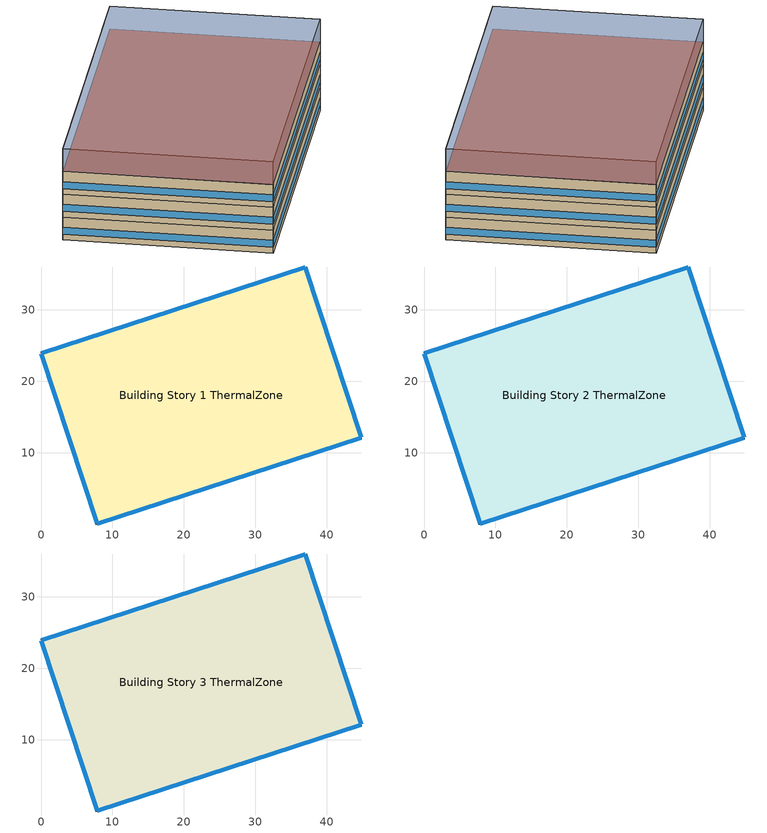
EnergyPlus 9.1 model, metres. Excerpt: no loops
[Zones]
Building Story 1 ThermalZone
 floor ground (Typical Insulated Carpeted 8in Slab Floor): 44.87,12.12 7.88,0 0,23.88 36.99,35.99 z0
 wall outside (Typical Insulated Steel Framed Exterior Wall R-20.41): 7.88,0 44.87,12.12 36.99,35.99 0,23.88 7.88,0 z0:3
 window (U 0.48 SHGC 0.40 Dbl Ref-D Clr 6mm/13mm): 7.9,0.01 44.84,12.11 / 0.01,23.86 7.87,0.02 / 36.97,35.99 0.02,23.89 / 44.86,12.14 37,35.97 z0.76:1.66
 roof outside (Typical Wood Joist Attic Floor R-47.62): 36.99,35.99 0,23.88 7.88,0 44.87,12.12 z3
Building Story 2 ThermalZone
 floor adiabatic (Typical Interior Floor): 44.87,12.12 7.88,0 0,23.88 36.99,35.99 z3
 wall outside (Typical Insulated Steel Framed Exterior Wall R-20.41): 36.99,35.99 0,23.88 7.88,0 44.87,12.12 36.99,35.99 z3:6
 window (U 0.48 SHGC 0.40 Dbl Ref-D Clr 6mm/13mm): 36.97,35.99 0.02,23.89 / 44.86,12.14 37,35.97 / 7.9,0.01 44.84,12.11 / 0.01,23.86 7.87,0.02 z3.76:4.66
 ceiling adiabatic (Typical Interior Ceiling): 36.99,35.99 0,23.88 7.88,0 44.87,12.12 z6
Building Story 3 ThermalZone
 floor adiabatic (Typical Insulated Carpeted 8in Slab Floor): 44.87,12.12 7.88,0 0,23.88 36.99,35.99 z6
 wall outside (Typical Insulated Steel Framed Exterior Wall R-20.41): 7.88,0 44.87,12.12 36.99,35.99 0,23.88 7.88,0 z6:9
 window (U 0.48 SHGC 0.40 Dbl Ref-D Clr 6mm/13mm): 7.9,0.01 44.84,12.11 / 0.01,23.86 7.87,0.02 / 36.97,35.99 0.02,23.89 / 44.86,12.14 37,35.97 z6.76:7.66
 roof outside (Typical Wood Joist Attic Floor R-47.62): 36.99,35.99 0,23.88 7.88,0 44.87,12.12 z9
shading: 44.87,12.12 36.99,35.99 / 36.99,35.99 0,23.88 / 0,23.88 7.88,0 / 7.88,0 44.87,12.12 z0:12; 44.87,12.12 36.99,35.99 / 36.99,35.99 0,23.88 / 0,23.88 7.88,0 / 7.88,0 44.87,12.12 z0:9; 7.88,0 44.87,12.12 / 44.87,12.12 36.99,35.99 / 36.99,35.99 0,23.88 / 0,23.88 7.88,0 z0:3; 36.99,35.99 0,23.88 7.88,0 44.87,12.12 z12; 44.87,12.12 7.88,0 0,23.88 36.99,35.99 z0; 36.99,35.99 0,23.88 7.88,0 44.87,12.12 z9; 44.87,12.12 7.88,0 0,23.88 36.99,35.99 z0; 44.87,12.12 7.88,0 0,23.88 36.99,35.99 z0; 36.99,35.99 0,23.88 7.88,0 44.87,12.12 z3
[Building]
Restaurant 12: Terrain=City
[Site:Location]
Buffalo Niagara Intl Ap_NY_USA: Latitude {deg}=42.8134; Longitude {deg}=-78.8492; Time Zone {hr}=-5; Elevation {m}=215
[Site:GroundTemperature:BuildingSurface]
20.26, 20.16, 20.19, 20.28, 20.39, 22.7, 23.12, 23.23, 23.27, 20.97, 20.62, 20.41
[Site:WaterMainsTemperature]
Calculation Method=Correlation; Annual Average Outdoor Air Temperature {C}=8.96667; Maximum Difference In Monthly Average Outdoor Air Temperatures {deltaC}=26.2
[SizingPeriod:DesignDay] Day of Month=21; Dry-Bulb Temperature Range Modifier Type=DefaultMultipliers; Humidity Condition Type=Wetbulb; Barometric Pressure {Pa}=98769; Rain Indicator=No; Snow Indicator=No; Daylight Saving Time Indicator=No
Name | Month | Day Type | Maximum Dry-Bulb Temperature {C} | Daily Dry-Bulb Temperature Range {deltaC} | Wetbulb or DewPoint at Maximum Dry-Bulb {C} | Wind Speed {m/s} | Wind Direction {deg} | Solar Model Indicator | ASHRAE Clear Sky Optical Depth for Beam Irradiance (taub) | ASHRAE Clear Sky Optical Depth for Diffuse Irradiance (taud) | Sky Clearness
Buffalo Niagara Intl Ap Ann Clg .4% Condns DB=>MWB 1 | 7 | SummerDesignDay | 30.3 | 9.3 | 21.8 | 5.7 | 240 | ASHRAETau | 0.462 | 2.001
Buffalo Niagara Intl Ap Ann Clg .4% Condns WB=>MDB 1 | 7 | SummerDesignDay | 27.8 | 9.3 | 23.8 | 5.7 | 240 | ASHRAETau | 0.462 | 2.001
Buffalo Niagara Intl Ap Ann Htg 99.6% Condns DB 1 | 1 | WinterDesignDay | -16.3 | 0 | -16.3 | 5.1 | 270 | ASHRAEClearSky |  |  | 0
[Material] Thermal Absorptance=0.9
Name | Roughness | Thickness {m} | Conductivity {W/m-K} | Density {kg/m3} | Specific Heat {J/kg-K} | Solar Absorptance | Visible Absorptance
100mm Normalweight concrete floor | MediumRough | 0.1016 | 2.31045 | 2322 | 832.557 | 0 | 0
25mm Stucco | Smooth | 0.0254 | 0.72 | 1856 | 840 | 0.7 | 0.7
5/8 in. Gypsum Board | MediumSmooth | 0.0159 | 0.16 | 800 | 1090 | 0.7 | 0.7
8 in. Normalweight Concrete Floor | MediumRough | 0.2032 | 2.31 | 2322 | 832 | 0.7 | 0.7
Std Wood 6inch 1; Std Wood 6inch 2 | MediumSmooth | 0.15 | 0.12 | 540 | 1210 | 0.7 | 0.7
[Material:NoMass] Roughness=Smooth; Thermal Absorptance=0.9; Solar Absorptance=0.7
Name | Thermal Resistance {m2-K/W} | Visible Absorptance
CP02 CARPET PAD; Typical Carpet Pad | 0.21648 | 0.8
Typical Insulation R-18.23 | 3.21036 | 0.7
Typical Insulation R-45.98 | 8.09839 | 0.7
[WindowMaterial:Gas]
AIR 13MM: Gas Type=Air; Thickness {m}=0.0127
[WindowMaterial:Glazing] Optical Data Type=SpectralAverage; Thickness {m}=0.006; Infrared Transmittance at Normal Incidence=0; Front Side Infrared Hemispherical Emissivity=0.84; Conductivity {W/m-K}=0.9; Dirt Correction Factor for Solar and Visible Transmittance=1; Solar Diffusing=No
Name | Solar Transmittance at Normal Incidence | Front Side Solar Reflectance at Normal Incidence | Back Side Solar Reflectance at Normal Incidence | Visible Transmittance at Normal Incidence | Front Side Visible Reflectance at Normal Incidence | Back Side Visible Reflectance at Normal Incidence | Back Side Infrared Hemispherical Emissivity
CLEAR 6MM | 0.775 | 0.071 | 0.071 | 0.881 | 0.08 | 0.08 | 0.84
REF D CLEAR 6MM | 0.429 | 0.308 | 0.379 | 0.334 | 0.453 | 0.505 | 0.82
[Construction]
InteriorFurnishings 1: Std Wood 6inch 1
InteriorFurnishings 2: Std Wood 6inch 2
Typical Insulated Carpeted 8in Slab Floor: 8 in. Normalweight Concrete Floor, Typical Carpet Pad
Typical Insulated Steel Framed Exterior Wall R-20.41: 25mm Stucco, 5/8 in. Gypsum Board, Typical Insulation R-18.23, 5/8 in. Gypsum Board
Typical Interior Ceiling: CP02 CARPET PAD, 100mm Normalweight concrete floor
Typical Interior Floor: 100mm Normalweight concrete floor, CP02 CARPET PAD
Typical Wood Joist Attic Floor R-47.62: 5/8 in. Gypsum Board, Typical Insulation R-45.98
U 0.48 SHGC 0.40 Dbl Ref-D Clr 6mm/13mm: REF D CLEAR 6MM, AIR 13MM, CLEAR 6MM
[Zone]
Building Story 1 ThermalZone; Building Story 2 ThermalZone; Building Story 3 ThermalZone
[InternalMass]
Name | Construction | Zone | Surface Area {m2}
Building Story 1 Space Mass | InteriorFurnishings 2 | Building Story 1 ThermalZone | 1957.53
Building Story 2 Space Mass | InteriorFurnishings 2 | Building Story 2 ThermalZone | 1957.53
Building Story 3 Space Mass | InteriorFurnishings 2 | Building Story 3 ThermalZone | 1957.53
Building Story 1 Space FullServiceRestaurant Dining A  - Story Ground Mass; Building Story 1 Space FullServiceRestaurant Dining C  - Story Ground Mass | InteriorFurnishings 1 | Building Story 1 ThermalZone | 51.9367
Building Story 1 Space FullServiceRestaurant Dining B  - Story Ground Mass | InteriorFurnishings 1 | Building Story 1 ThermalZone | 251.614
Building Story 1 Space FullServiceRestaurant Kitchen A  - Story Ground Mass; Building Story 1 Space FullServiceRestaurant Kitchen C  - Story Ground Mass | InteriorFurnishings 1 | Building Story 1 ThermalZone | 192.274
Building Story 1 Space FullServiceRestaurant Kitchen A end_a - Story Ground Mass; Building Story 1 Space FullServiceRestaurant Kitchen C end_a - Story Ground Mass | InteriorFurnishings 1 | Building Story 1 ThermalZone | 41.7839
Building Story 1 Space FullServiceRestaurant Kitchen B  - Story Ground Mass | InteriorFurnishings 1 | Building Story 1 ThermalZone | 931.498
Building Story 1 Space FullServiceRestaurant Kitchen B end_a - Story Ground Mass | InteriorFurnishings 1 | Building Story 1 ThermalZone | 202.427
Building Story 2 Space FullServiceRestaurant Dining A  - Story Mid Mass; Building Story 2 Space FullServiceRestaurant Dining B end_a - Story Mid Mass; Building Story 2 Space FullServiceRestaurant Dining B end_b - Story Mid Mass; Building Story 2 Space FullServiceRestaurant Dining C  - Story Mid Mass | InteriorFurnishings 1 | Building Story 2 ThermalZone | 202.427
Building Story 2 Space FullServiceRestaurant Dining A end_a - Story Mid Mass; Building Story 2 Space FullServiceRestaurant Dining A end_b - Story Mid Mass; Building Story 2 Space FullServiceRestaurant Dining C end_a - Story Mid Mass; Building Story 2 Space FullServiceRestaurant Dining C end_b - Story Mid Mass | InteriorFurnishings 1 | Building Story 2 ThermalZone | 41.7839
Building Story 2 Space FullServiceRestaurant Dining B  - Story Mid Mass | InteriorFurnishings 1 | Building Story 2 ThermalZone | 980.684
Building Story 3 Space FullServiceRestaurant Dining A  - Story Top Mass; Building Story 3 Space FullServiceRestaurant Dining B end_a - Story Top Mass; Building Story 3 Space FullServiceRestaurant Dining B end_b - Story Top Mass; Building Story 3 Space FullServiceRestaurant Dining C  - Story Top Mass | InteriorFurnishings 1 | Building Story 3 ThermalZone | 202.427
Building Story 3 Space FullServiceRestaurant Dining A end_a - Story Top Mass; Building Story 3 Space FullServiceRestaurant Dining A end_b - Story Top Mass; Building Story 3 Space FullServiceRestaurant Dining C end_a - Story Top Mass; Building Story 3 Space FullServiceRestaurant Dining C end_b - Story Top Mass | InteriorFurnishings 1 | Building Story 3 ThermalZone | 41.7839
Building Story 3 Space FullServiceRestaurant Dining B  - Story Top Mass | InteriorFurnishings 1 | Building Story 3 ThermalZone | 980.684
[Daylighting:Controls] Lighting Control Type=Stepped; Minimum Input Power Fraction for Continuous or ContinuousOff Dimming Control=0.3; Minimum Light Output Fraction for Continuous or ContinuousOff Dimming Control=0.2; Number of Stepped Control Steps=3; Probability Lighting will be Reset When Needed in Manual Stepped Control=1; Glare Calculation Azimuth Angle of View Direction Clockwise from Zone y-Axis {deg}=-0; Maximum Allowable Discomfort Glare Index=22; Fraction of Zone Controlled by Reference Point 1=0.206
Name | Zone | Glare Calculation Daylighting Reference Point | Daylighting Reference Point Name 1 | Illuminance Setpoint at Reference Point 1 {lux} | Daylighting Reference Point Name 2 | Fraction of Zone Controlled by Reference Point 2 | Illuminance Setpoint at Reference Point 2 {lux}
Building Story 1 ThermalZone DaylightingControls | Building Story 1 ThermalZone | Building Story 1 Space Daylt Sensor 1 | Building Story 1 Space Daylt Sensor 1 | 375 | Building Story 1 Space Daylt Sensor 2 | 0.462 | 375
Building Story 2 ThermalZone DaylightingControls | Building Story 2 ThermalZone | Building Story 2 Space Daylt Sensor 1 | Building Story 2 Space Daylt Sensor 1 | 300 | Building Story 2 Space Daylt Sensor 2 | 0.324 | 300
Building Story 3 ThermalZone DaylightingControls | Building Story 3 ThermalZone | Building Story 3 Space Daylt Sensor 1 | Building Story 3 Space Daylt Sensor 1 | 300 | Building Story 3 Space Daylt Sensor 2 | 0.192 | 300
[AvailabilityManager:NightCycle] Applicability Schedule=Always On Discrete; Control Type=CycleOnAny; Thermostat Tolerance {deltaC}=1; Cycling Run Time Control Type=FixedRunTime; Cycling Run Time {s}=1800
Name | Fan Schedule
Availability Manager Night Cycle 1 | Building Story 1 ThermalZone PSZ-AC Occ Sch
Availability Manager Night Cycle 2 | Building Story 2 ThermalZone PSZ-AC Occ Sch
Availability Manager Night Cycle 3 | Building Story 3 ThermalZone PSZ-AC Occ Sch
[AvailabilityManager:Scheduled] Schedule=Always On Discrete
Building Story 1 ThermalZone PSZ-AC OA System Availability Manager; Building Story 2 ThermalZone PSZ-AC OA System Availability Manager; Building Story 3 ThermalZone PSZ-AC OA System Availability Manager
[Exterior:Lights] Control Option=AstronomicalClock
Name | Schedule | Design Level {W}
Building Facades | Schedule Ruleset 1 | 616.016
Main Entries; Other Doors | Schedule Ruleset 2 | 252.984
Parking Areas and Drives | Schedule Ruleset 2 | 12807.3
[EnergyManagementSystem:Sensor] Output:Variable or Output:Meter Index Key=Environment
Name | Output:Variable or Output:Meter
Mains_Water_Temp_Sen | Site Mains Water Temperature
OAT; OAT_1; OAT_2 | Site Outdoor Air Drybulb Temperature
[EnergyManagementSystem:Actuator] Actuated Component Control Type=Schedule Value
Name | Actuated Component Unique | Actuated Component Type
BuildingStory1ThermalZonePSZACClgSch0 | RestaurantSitDown CLGSETP_KITCHEN_SCH_NO_OPTIMUM | Schedule:Year
BuildingStory1ThermalZonePSZACHtgSch0 | RestaurantSitDown HTGSETP_KITCHEN_SCH_NO_OPTIMUM | Schedule:Year
BuildingStory2ThermalZonePSZACClgSch0; BuildingStory3ThermalZonePSZACClgSch0 | RestaurantSitDown CLGSETP_SCH_NO_OPTIMUM | Schedule:Year
BuildingStory2ThermalZonePSZACHtgSch0; BuildingStory3ThermalZonePSZACHtgSch0 | RestaurantSitDown HTGSETP_SCH_NO_OPTIMUM | Schedule:Year
Mains_Water_Temp_Act | Mains Water Temperature | Schedule:Constant
[EnergyManagementSystem:Program]
BuildingStory1ThermalZonePSZACOptimumStartProg0: IF DaylightSavings==0 && DayOfWeek>1 && Hour==5 && OAT<23.9 && OAT>1.7; SET BuildingStory1ThermalZonePSZACClgSch0 = 29.4; SET BuildingStory1ThermalZonePSZACHtgSch0 = 15.6; ELSEIF DaylightSavings==0 && DayOfWeek==1 && Hour==7 && OAT<23.9 && OAT>1.7; SET BuildingStory1ThermalZonePSZACClgSch0 = 29.4; SET BuildingStory1ThermalZonePSZACHtgSch0 = 15.6; ELSEIF DaylightSavings==1 && DayOfWeek>1 && Hour==4 && OAT<23.9 && OAT>1.7; SET BuildingStory1ThermalZonePSZACClgSch0 = 29.4; SET BuildingStory1ThermalZonePSZACHtgSch0 = 15.6; ELSEIF DaylightSavings==1 && DayOfWeek==1 && Hour==6 && OAT<23.9 && OAT>1.7; SET BuildingStory1ThermalZonePSZACClgSch0 = 29.4; SET BuildingStory1ThermalZonePSZACHtgSch0 = 15.6; ELSE; SET BuildingStory1ThermalZonePSZACClgSch0 = NULL; SET BuildingStory1ThermalZonePSZACHtgSch0 = NULL; ENDIF
BuildingStory2ThermalZonePSZACOptimumStartProg0: IF DaylightSavings==0 && DayOfWeek>1 && Hour==5 && OAT_1<23.9 && OAT_1>1.7; SET BuildingStory2ThermalZonePSZACClgSch0 = 29.4; SET BuildingStory2ThermalZonePSZACHtgSch0 = 15.6; ELSEIF DaylightSavings==0 && DayOfWeek==1 && Hour==7 && OAT_1<23.9 && OAT_1>1.7; SET BuildingStory2ThermalZonePSZACClgSch0 = 29.4; SET BuildingStory2ThermalZonePSZACHtgSch0 = 15.6; ELSEIF DaylightSavings==1 && DayOfWeek>1 && Hour==4 && OAT_1<23.9 && OAT_1>1.7; SET BuildingStory2ThermalZonePSZACClgSch0 = 29.4; SET BuildingStory2ThermalZonePSZACHtgSch0 = 15.6; ELSEIF DaylightSavings==1 && DayOfWeek==1 && Hour==6 && OAT_1<23.9 && OAT_1>1.7; SET BuildingStory2ThermalZonePSZACClgSch0 = 29.4; SET BuildingStory2ThermalZonePSZACHtgSch0 = 15.6; ELSE; SET BuildingStory2ThermalZonePSZACClgSch0 = NULL; SET BuildingStory2ThermalZonePSZACHtgSch0 = NULL; ENDIF
BuildingStory3ThermalZonePSZACOptimumStartProg0: IF DaylightSavings==0 && DayOfWeek>1 && Hour==5 && OAT_2<23.9 && OAT_2>1.7; SET BuildingStory3ThermalZonePSZACClgSch0 = 29.4; SET BuildingStory3ThermalZonePSZACHtgSch0 = 15.6; ELSEIF DaylightSavings==0 && DayOfWeek==1 && Hour==7 && OAT_2<23.9 && OAT_2>1.7; SET BuildingStory3ThermalZonePSZACClgSch0 = 29.4; SET BuildingStory3ThermalZonePSZACHtgSch0 = 15.6; ELSEIF DaylightSavings==1 && DayOfWeek>1 && Hour==4 && OAT_2<23.9 && OAT_2>1.7; SET BuildingStory3ThermalZonePSZACClgSch0 = 29.4; SET BuildingStory3ThermalZonePSZACHtgSch0 = 15.6; ELSEIF DaylightSavings==1 && DayOfWeek==1 && Hour==6 && OAT_2<23.9 && OAT_2>1.7; SET BuildingStory3ThermalZonePSZACClgSch0 = 29.4; SET BuildingStory3ThermalZonePSZACHtgSch0 = 15.6; ELSE; SET BuildingStory3ThermalZonePSZACClgSch0 = NULL; SET BuildingStory3ThermalZonePSZACHtgSch0 = NULL; ENDIF
Mains_Water_Prg: SET Mains_Water_Temp_Act = Mains_Water_Temp_Sen
[EnergyManagementSystem:ProgramCallingManager]
BuildingStory1ThermalZonePSZACOptimumStartCallingManager0: BeginTimestepBeforePredictor; BuildingStory1ThermalZonePSZACOptimumStartProg0
BuildingStory2ThermalZonePSZACOptimumStartCallingManager0: BeginTimestepBeforePredictor; BuildingStory2ThermalZonePSZACOptimumStartProg0
BuildingStory3ThermalZonePSZACOptimumStartCallingManager0: BeginTimestepBeforePredictor; BuildingStory3ThermalZonePSZACOptimumStartProg0
Mains_Water_Prg_Mgr: BeginTimestepBeforePredictor; Mains_Water_Prg
[Schedule:Day:Interval]
RestaurantSitDown HTGSETP_KITCHEN_SCH_NO_OPTIMUM Default|Sat|Wkdy Day; RestaurantSitDown HTGSETP_KITCHEN_SCH_NO_OPTIMUM Default: No, 01:00, 19, 04:00, 15.6, 24:00, 19
RestaurantSitDown HTGSETP_KITCHEN_SCH_NO_OPTIMUM Summer Design Day; RestaurantSitDown HTGSETP_SCH_NO_OPTIMUM Summer Design Day: No, 24:00, 15.6
RestaurantSitDown HTGSETP_KITCHEN_SCH_NO_OPTIMUM Winter Design Day: No, 24:00, 19
RestaurantSitDown CLGSETP_KITCHEN_SCH_NO_OPTIMUM Default|Sat|Wkdy Day; RestaurantSitDown CLGSETP_KITCHEN_SCH_NO_OPTIMUM Default: No, 01:00, 26, 04:00, 30, 24:00, 26
RestaurantSitDown CLGSETP_KITCHEN_SCH_NO_OPTIMUM Summer Design Day: No, 01:00, 26, 05:00, 30, 06:00, 28, 24:00, 26
RestaurantSitDown CLGSETP_KITCHEN_SCH_NO_OPTIMUM Winter Design Day; RestaurantSitDown CLGSETP_SCH_NO_OPTIMUM Winter Design Day: No, 24:00, 30
Building Story 1 ThermalZone PSZ-AC Occ Sch Default; Building Story 2 ThermalZone PSZ-AC Occ Sch Default; Building Story 3 ThermalZone PSZ-AC Occ Sch Default: No, 07:00, 0, 24:00, 1
Building Story 1 ThermalZone PSZ-AC Occ Sch Summer Design Day; Building Story 1 ThermalZone PSZ-AC Occ Sch Winter Design Day; Building Story 2 ThermalZone PSZ-AC Occ Sch Summer Design Day; Building Story 2 ThermalZone PSZ-AC Occ Sch Winter Design Day; Building Story 3 ThermalZone PSZ-AC Occ Sch Summer Design Day; Building Story 3 ThermalZone PSZ-AC Occ Sch Winter Design Day: No, 24:00, 1
RestaurantSitDown HTGSETP_SCH_NO_OPTIMUM Default|Sat|Wkdy Day; RestaurantSitDown HTGSETP_SCH_NO_OPTIMUM Default: No, 04:00, 15.6, 24:00, 21
RestaurantSitDown HTGSETP_SCH_NO_OPTIMUM Winter Design Day: No, 24:00, 21
RestaurantSitDown CLGSETP_SCH_NO_OPTIMUM Default|Sat|Wkdy Day; RestaurantSitDown CLGSETP_SCH_NO_OPTIMUM Default: No, 04:00, 30, 24:00, 24
RestaurantSitDown CLGSETP_SCH_NO_OPTIMUM Summer Design Day: No, 05:00, 30, 06:00, 26, 24:00, 24
Schedule Day 17: No, 06:00, 0, 24:00, 1
Schedule Day 18: No, 06:00, 0.7, 24:00, 1
[Schedule:Week:Daily]
RestaurantSitDown HTGSETP_KITCHEN_SCH_NO_OPTIMUM Week Rule - Jan1-Jan5: RestaurantSitDown HTGSETP_KITCHEN_SCH_NO_OPTIMUM Default, RestaurantSitDown HTGSETP_KITCHEN_SCH_NO_OPTIMUM Default, RestaurantSitDown HTGSETP_KITCHEN_SCH_NO_OPTIMUM Default|Sat|Wkdy Day, RestaurantSitDown HTGSETP_KITCHEN_SCH_NO_OPTIMUM Default|Sat|Wkdy Day, RestaurantSitDown HTGSETP_KITCHEN_SCH_NO_OPTIMUM Default|Sat|Wkdy Day, RestaurantSitDown HTGSETP_KITCHEN_SCH_NO_OPTIMUM Default|Sat|Wkdy Day, RestaurantSitDown HTGSETP_KITCHEN_SCH_NO_OPTIMUM Default|Sat|Wkdy Day, RestaurantSitDown HTGSETP_KITCHEN_SCH_NO_OPTIMUM Default, RestaurantSitDown HTGSETP_KITCHEN_SCH_NO_OPTIMUM Summer Design Day, RestaurantSitDown HTGSETP_KITCHEN_SCH_NO_OPTIMUM Winter Design Day, RestaurantSitDown HTGSETP_KITCHEN_SCH_NO_OPTIMUM Default, RestaurantSitDown HTGSETP_KITCHEN_SCH_NO_OPTIMUM Default
RestaurantSitDown HTGSETP_KITCHEN_SCH_NO_OPTIMUM Week Rule - Jan6-Dec31: RestaurantSitDown HTGSETP_KITCHEN_SCH_NO_OPTIMUM Default, RestaurantSitDown HTGSETP_KITCHEN_SCH_NO_OPTIMUM Default|Sat|Wkdy Day, RestaurantSitDown HTGSETP_KITCHEN_SCH_NO_OPTIMUM Default|Sat|Wkdy Day, RestaurantSitDown HTGSETP_KITCHEN_SCH_NO_OPTIMUM Default|Sat|Wkdy Day, RestaurantSitDown HTGSETP_KITCHEN_SCH_NO_OPTIMUM Default|Sat|Wkdy Day, RestaurantSitDown HTGSETP_KITCHEN_SCH_NO_OPTIMUM Default|Sat|Wkdy Day, RestaurantSitDown HTGSETP_KITCHEN_SCH_NO_OPTIMUM Default|Sat|Wkdy Day, RestaurantSitDown HTGSETP_KITCHEN_SCH_NO_OPTIMUM Default, RestaurantSitDown HTGSETP_KITCHEN_SCH_NO_OPTIMUM Summer Design Day, RestaurantSitDown HTGSETP_KITCHEN_SCH_NO_OPTIMUM Winter Design Day, RestaurantSitDown HTGSETP_KITCHEN_SCH_NO_OPTIMUM Default, RestaurantSitDown HTGSETP_KITCHEN_SCH_NO_OPTIMUM Default
RestaurantSitDown CLGSETP_KITCHEN_SCH_NO_OPTIMUM Week Rule - Jan1-Jan5: RestaurantSitDown CLGSETP_KITCHEN_SCH_NO_OPTIMUM Default, RestaurantSitDown CLGSETP_KITCHEN_SCH_NO_OPTIMUM Default, RestaurantSitDown CLGSETP_KITCHEN_SCH_NO_OPTIMUM Default|Sat|Wkdy Day, RestaurantSitDown CLGSETP_KITCHEN_SCH_NO_OPTIMUM Default|Sat|Wkdy Day, RestaurantSitDown CLGSETP_KITCHEN_SCH_NO_OPTIMUM Default|Sat|Wkdy Day, RestaurantSitDown CLGSETP_KITCHEN_SCH_NO_OPTIMUM Default|Sat|Wkdy Day, RestaurantSitDown CLGSETP_KITCHEN_SCH_NO_OPTIMUM Default|Sat|Wkdy Day, RestaurantSitDown CLGSETP_KITCHEN_SCH_NO_OPTIMUM Default, RestaurantSitDown CLGSETP_KITCHEN_SCH_NO_OPTIMUM Summer Design Day, RestaurantSitDown CLGSETP_KITCHEN_SCH_NO_OPTIMUM Winter Design Day, RestaurantSitDown CLGSETP_KITCHEN_SCH_NO_OPTIMUM Default, RestaurantSitDown CLGSETP_KITCHEN_SCH_NO_OPTIMUM Default
RestaurantSitDown CLGSETP_KITCHEN_SCH_NO_OPTIMUM Week Rule - Jan6-Dec31: RestaurantSitDown CLGSETP_KITCHEN_SCH_NO_OPTIMUM Default, RestaurantSitDown CLGSETP_KITCHEN_SCH_NO_OPTIMUM Default|Sat|Wkdy Day, RestaurantSitDown CLGSETP_KITCHEN_SCH_NO_OPTIMUM Default|Sat|Wkdy Day, RestaurantSitDown CLGSETP_KITCHEN_SCH_NO_OPTIMUM Default|Sat|Wkdy Day, RestaurantSitDown CLGSETP_KITCHEN_SCH_NO_OPTIMUM Default|Sat|Wkdy Day, RestaurantSitDown CLGSETP_KITCHEN_SCH_NO_OPTIMUM Default|Sat|Wkdy Day, RestaurantSitDown CLGSETP_KITCHEN_SCH_NO_OPTIMUM Default|Sat|Wkdy Day, RestaurantSitDown CLGSETP_KITCHEN_SCH_NO_OPTIMUM Default, RestaurantSitDown CLGSETP_KITCHEN_SCH_NO_OPTIMUM Summer Design Day, RestaurantSitDown CLGSETP_KITCHEN_SCH_NO_OPTIMUM Winter Design Day, RestaurantSitDown CLGSETP_KITCHEN_SCH_NO_OPTIMUM Default, RestaurantSitDown CLGSETP_KITCHEN_SCH_NO_OPTIMUM Default
Building Story 1 ThermalZone PSZ-AC Occ Sch Week Rule - Jan1-Dec31: Building Story 1 ThermalZone PSZ-AC Occ Sch Default, Building Story 1 ThermalZone PSZ-AC Occ Sch Default, Building Story 1 ThermalZone PSZ-AC Occ Sch Default, Building Story 1 ThermalZone PSZ-AC Occ Sch Default, Building Story 1 ThermalZone PSZ-AC Occ Sch Default, Building Story 1 ThermalZone PSZ-AC Occ Sch Default, Building Story 1 ThermalZone PSZ-AC Occ Sch Default, Building Story 1 ThermalZone PSZ-AC Occ Sch Default, Building Story 1 ThermalZone PSZ-AC Occ Sch Summer Design Day, Building Story 1 ThermalZone PSZ-AC Occ Sch Winter Design Day, Building Story 1 ThermalZone PSZ-AC Occ Sch Default, Building Story 1 ThermalZone PSZ-AC Occ Sch Default
RestaurantSitDown HTGSETP_SCH_NO_OPTIMUM Week Rule - Jan1-Jan5: RestaurantSitDown HTGSETP_SCH_NO_OPTIMUM Default, RestaurantSitDown HTGSETP_SCH_NO_OPTIMUM Default, RestaurantSitDown HTGSETP_SCH_NO_OPTIMUM Default|Sat|Wkdy Day, RestaurantSitDown HTGSETP_SCH_NO_OPTIMUM Default|Sat|Wkdy Day, RestaurantSitDown HTGSETP_SCH_NO_OPTIMUM Default|Sat|Wkdy Day, RestaurantSitDown HTGSETP_SCH_NO_OPTIMUM Default|Sat|Wkdy Day, RestaurantSitDown HTGSETP_SCH_NO_OPTIMUM Default|Sat|Wkdy Day, RestaurantSitDown HTGSETP_SCH_NO_OPTIMUM Default, RestaurantSitDown HTGSETP_SCH_NO_OPTIMUM Summer Design Day, RestaurantSitDown HTGSETP_SCH_NO_OPTIMUM Winter Design Day, RestaurantSitDown HTGSETP_SCH_NO_OPTIMUM Default, RestaurantSitDown HTGSETP_SCH_NO_OPTIMUM Default
RestaurantSitDown HTGSETP_SCH_NO_OPTIMUM Week Rule - Jan6-Dec31: RestaurantSitDown HTGSETP_SCH_NO_OPTIMUM Default, RestaurantSitDown HTGSETP_SCH_NO_OPTIMUM Default|Sat|Wkdy Day, RestaurantSitDown HTGSETP_SCH_NO_OPTIMUM Default|Sat|Wkdy Day, RestaurantSitDown HTGSETP_SCH_NO_OPTIMUM Default|Sat|Wkdy Day, RestaurantSitDown HTGSETP_SCH_NO_OPTIMUM Default|Sat|Wkdy Day, RestaurantSitDown HTGSETP_SCH_NO_OPTIMUM Default|Sat|Wkdy Day, RestaurantSitDown HTGSETP_SCH_NO_OPTIMUM Default|Sat|Wkdy Day, RestaurantSitDown HTGSETP_SCH_NO_OPTIMUM Default, RestaurantSitDown HTGSETP_SCH_NO_OPTIMUM Summer Design Day, RestaurantSitDown HTGSETP_SCH_NO_OPTIMUM Winter Design Day, RestaurantSitDown HTGSETP_SCH_NO_OPTIMUM Default, RestaurantSitDown HTGSETP_SCH_NO_OPTIMUM Default
RestaurantSitDown CLGSETP_SCH_NO_OPTIMUM Week Rule - Jan1-Jan5: RestaurantSitDown CLGSETP_SCH_NO_OPTIMUM Default, RestaurantSitDown CLGSETP_SCH_NO_OPTIMUM Default, RestaurantSitDown CLGSETP_SCH_NO_OPTIMUM Default|Sat|Wkdy Day, RestaurantSitDown CLGSETP_SCH_NO_OPTIMUM Default|Sat|Wkdy Day, RestaurantSitDown CLGSETP_SCH_NO_OPTIMUM Default|Sat|Wkdy Day, RestaurantSitDown CLGSETP_SCH_NO_OPTIMUM Default|Sat|Wkdy Day, RestaurantSitDown CLGSETP_SCH_NO_OPTIMUM Default|Sat|Wkdy Day, RestaurantSitDown CLGSETP_SCH_NO_OPTIMUM Default, RestaurantSitDown CLGSETP_SCH_NO_OPTIMUM Summer Design Day, RestaurantSitDown CLGSETP_SCH_NO_OPTIMUM Winter Design Day, RestaurantSitDown CLGSETP_SCH_NO_OPTIMUM Default, RestaurantSitDown CLGSETP_SCH_NO_OPTIMUM Default
RestaurantSitDown CLGSETP_SCH_NO_OPTIMUM Week Rule - Jan6-Dec31: RestaurantSitDown CLGSETP_SCH_NO_OPTIMUM Default, RestaurantSitDown CLGSETP_SCH_NO_OPTIMUM Default|Sat|Wkdy Day, RestaurantSitDown CLGSETP_SCH_NO_OPTIMUM Default|Sat|Wkdy Day, RestaurantSitDown CLGSETP_SCH_NO_OPTIMUM Default|Sat|Wkdy Day, RestaurantSitDown CLGSETP_SCH_NO_OPTIMUM Default|Sat|Wkdy Day, RestaurantSitDown CLGSETP_SCH_NO_OPTIMUM Default|Sat|Wkdy Day, RestaurantSitDown CLGSETP_SCH_NO_OPTIMUM Default|Sat|Wkdy Day, RestaurantSitDown CLGSETP_SCH_NO_OPTIMUM Default, RestaurantSitDown CLGSETP_SCH_NO_OPTIMUM Summer Design Day, RestaurantSitDown CLGSETP_SCH_NO_OPTIMUM Winter Design Day, RestaurantSitDown CLGSETP_SCH_NO_OPTIMUM Default, RestaurantSitDown CLGSETP_SCH_NO_OPTIMUM Default
Building Story 2 ThermalZone PSZ-AC Occ Sch Week Rule - Jan1-Dec31: Building Story 2 ThermalZone PSZ-AC Occ Sch Default, Building Story 2 ThermalZone PSZ-AC Occ Sch Default, Building Story 2 ThermalZone PSZ-AC Occ Sch Default, Building Story 2 ThermalZone PSZ-AC Occ Sch Default, Building Story 2 ThermalZone PSZ-AC Occ Sch Default, Building Story 2 ThermalZone PSZ-AC Occ Sch Default, Building Story 2 ThermalZone PSZ-AC Occ Sch Default, Building Story 2 ThermalZone PSZ-AC Occ Sch Default, Building Story 2 ThermalZone PSZ-AC Occ Sch Summer Design Day, Building Story 2 ThermalZone PSZ-AC Occ Sch Winter Design Day, Building Story 2 ThermalZone PSZ-AC Occ Sch Default, Building Story 2 ThermalZone PSZ-AC Occ Sch Default
Building Story 3 ThermalZone PSZ-AC Occ Sch Week Rule - Jan1-Dec31: Building Story 3 ThermalZone PSZ-AC Occ Sch Default, Building Story 3 ThermalZone PSZ-AC Occ Sch Default, Building Story 3 ThermalZone PSZ-AC Occ Sch Default, Building Story 3 ThermalZone PSZ-AC Occ Sch Default, Building Story 3 ThermalZone PSZ-AC Occ Sch Default, Building Story 3 ThermalZone PSZ-AC Occ Sch Default, Building Story 3 ThermalZone PSZ-AC Occ Sch Default, Building Story 3 ThermalZone PSZ-AC Occ Sch Default, Building Story 3 ThermalZone PSZ-AC Occ Sch Summer Design Day, Building Story 3 ThermalZone PSZ-AC Occ Sch Winter Design Day, Building Story 3 ThermalZone PSZ-AC Occ Sch Default, Building Story 3 ThermalZone PSZ-AC Occ Sch Default
Schedule Ruleset 1 Week Rule - Jan1-Dec31: Schedule Day 17, Schedule Day 17, Schedule Day 17, Schedule Day 17, Schedule Day 17, Schedule Day 17, Schedule Day 17, Schedule Day 17, Schedule Day 17, Schedule Day 17, Schedule Day 17, Schedule Day 17
Schedule Ruleset 2 Week Rule - Jan1-Dec31: Schedule Day 18, Schedule Day 18, Schedule Day 18, Schedule Day 18, Schedule Day 18, Schedule Day 18, Schedule Day 18, Schedule Day 18, Schedule Day 18, Schedule Day 18, Schedule Day 18, Schedule Day 18
[Schedule:Year]
RestaurantSitDown HTGSETP_KITCHEN_SCH_NO_OPTIMUM: RestaurantSitDown HTGSETP_KITCHEN_SCH_NO_OPTIMUM Week Rule - Jan1-Jan5, 1, 1, 1, 5, RestaurantSitDown HTGSETP_KITCHEN_SCH_NO_OPTIMUM Week Rule - Jan6-Dec31, 1, 6, 12, 31
RestaurantSitDown CLGSETP_KITCHEN_SCH_NO_OPTIMUM: RestaurantSitDown CLGSETP_KITCHEN_SCH_NO_OPTIMUM Week Rule - Jan1-Jan5, 1, 1, 1, 5, RestaurantSitDown CLGSETP_KITCHEN_SCH_NO_OPTIMUM Week Rule - Jan6-Dec31, 1, 6, 12, 31
Building Story 1 ThermalZone PSZ-AC Occ Sch: Building Story 1 ThermalZone PSZ-AC Occ Sch Week Rule - Jan1-Dec31, 1, 1, 12, 31
RestaurantSitDown HTGSETP_SCH_NO_OPTIMUM: RestaurantSitDown HTGSETP_SCH_NO_OPTIMUM Week Rule - Jan1-Jan5, 1, 1, 1, 5, RestaurantSitDown HTGSETP_SCH_NO_OPTIMUM Week Rule - Jan6-Dec31, 1, 6, 12, 31
RestaurantSitDown CLGSETP_SCH_NO_OPTIMUM: RestaurantSitDown CLGSETP_SCH_NO_OPTIMUM Week Rule - Jan1-Jan5, 1, 1, 1, 5, RestaurantSitDown CLGSETP_SCH_NO_OPTIMUM Week Rule - Jan6-Dec31, 1, 6, 12, 31
Building Story 2 ThermalZone PSZ-AC Occ Sch: Building Story 2 ThermalZone PSZ-AC Occ Sch Week Rule - Jan1-Dec31, 1, 1, 12, 31
Building Story 3 ThermalZone PSZ-AC Occ Sch: Building Story 3 ThermalZone PSZ-AC Occ Sch Week Rule - Jan1-Dec31, 1, 1, 12, 31
Schedule Ruleset 1: Schedule Ruleset 1 Week Rule - Jan1-Dec31, 1, 1, 12, 31
Schedule Ruleset 2: Schedule Ruleset 2 Week Rule - Jan1-Dec31, 1, 1, 12, 31
[Schedule:Constant]
Name | Hourly Value
Always On Discrete | 1
Mains Water Temperature | 10
